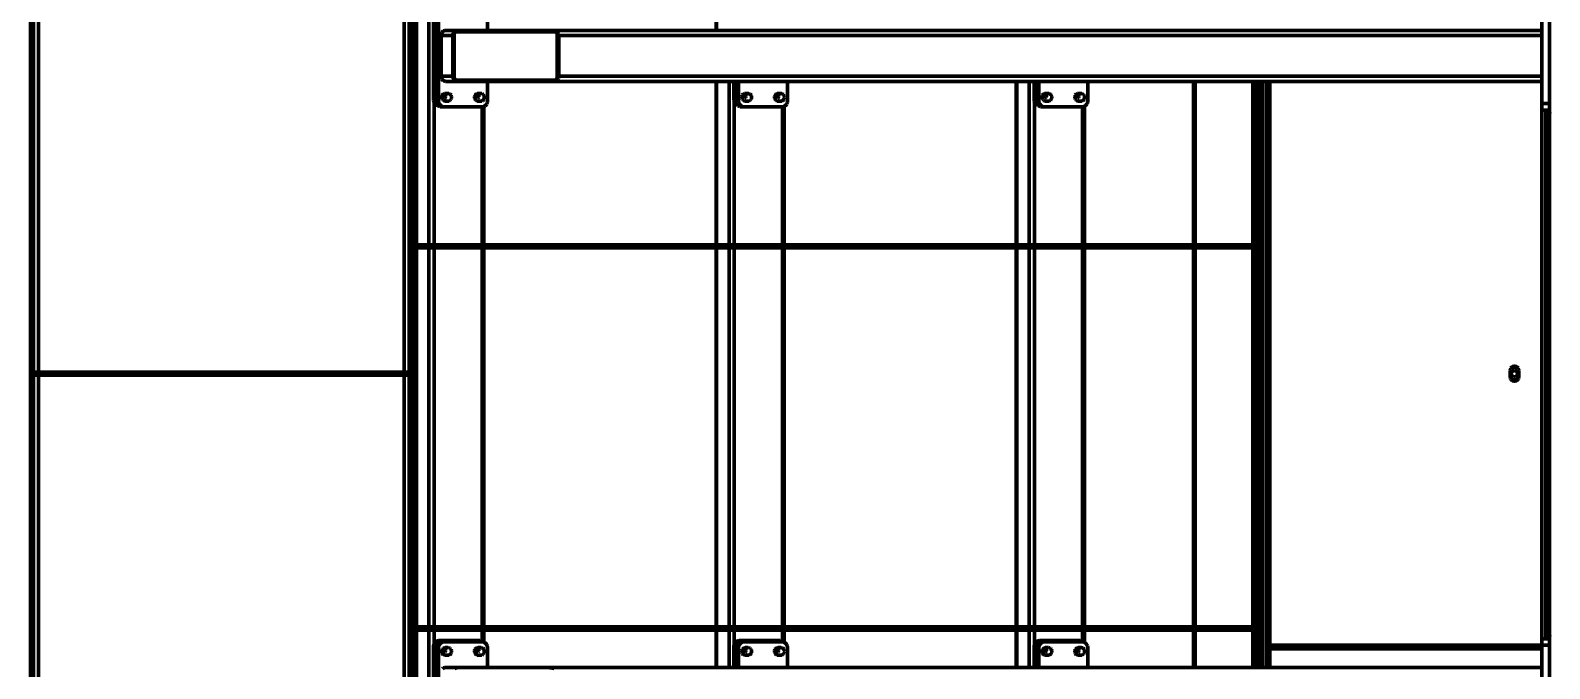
# Model space of a CAD drawing. Header units: millimetres. Extents: x 0 to 594, y 0 to 420.
# Drawn here: x 112.15 to 159.86, y 327.14 to 347.18 of the extents above; entities that cross this region are included whole.
import ezdxf

# ---------------------------------------------------------------- set-up
doc = ezdxf.new("R2010")
doc.units = ezdxf.units.MM

msp = doc.modelspace()

# ---------------------------------------------------------------- linework, layer by layer
at = {"color": 1, "lineweight": 70}
for p, q in [((112.15, 376.299), (112.15, 326.502)), ((112.25, 376.299), (112.25, 326.502)), ((124.05, 326.502), (124.05, 376.299)), ((124.15, 376.299), (124.15, 326.502)), ((124.254, 276.54), (124.254, 356.26)), ((124.271, 356.26), (124.271, 340.45)), ((124.662, 340.45), (124.662, 356.26)), ((133.683, 347.18), (133.683, 356.26)), ((133.7, 356.26), (133.7, 347.18)), ((112.41, 351.35), (112.41, 336.45)), ((123.89, 351.35), (123.89, 336.45)), ((124.15, 351.4), (124.15, 326.4)), ((124.25, 351.4), (124.25, 326.4)), ((124.81, 345.02), (124.81, 347.82)), ((159.616, 344.88), (159.616, 347.88)), ((159.856, 344.62), (159.856, 348.14)), ((124.882, 344.98), (124.882, 347.78)), ((124.965, 347.78), (124.965, 344.98)), ((126.508, 347.18), (126.508, 347.78)), ((125.053, 347.052), (125.051, 347.02)), ((125.051, 347.02), (125.051, 345.74)), ((125.415, 347.02), (125.051, 347.02)), ((125.061, 347.082), (125.053, 347.052)), ((125.074, 347.109), (125.061, 347.082)), ((125.091, 347.134), (125.074, 347.109)), ((125.112, 347.154), (125.091, 347.134)), ((125.135, 347.168), (125.112, 347.154)), ((125.161, 347.177), (125.135, 347.168)), ((125.188, 347.18), (125.161, 347.177)), ((125.601, 347.18), (125.188, 347.18)), ((125.418, 347.052), (125.415, 347.02)), ((125.415, 347.02), (125.415, 345.74)), ((125.429, 347.082), (125.418, 347.052)), ((125.446, 347.109), (125.429, 347.082)), ((125.469, 347.134), (125.446, 347.109)), ((125.461, 347.091), (125.455, 347.06)), ((125.455, 347.06), (125.455, 345.7)), ((125.478, 347.117), (125.461, 347.091)), ((125.497, 347.154), (125.469, 347.134)), ((125.504, 347.134), (125.478, 347.117)), ((125.53, 347.168), (125.497, 347.154)), ((125.535, 347.14), (125.504, 347.134)), ((125.565, 347.177), (125.53, 347.168)), ((128.615, 347.14), (125.535, 347.14)), ((125.601, 347.18), (125.565, 347.177)), ((126.398, 347.18), (125.601, 347.18)), ((126.398, 347.18), (126.398, 347.14)), ((128.302, 347.18), (126.398, 347.18)), ((126.398, 347.14), (126.398, 347.18)), ((128.382, 347.178), (128.302, 347.18)), ((128.302, 347.18), (159.616, 347.18)), ((128.46, 347.17), (128.382, 347.178)), ((128.533, 347.158), (128.46, 347.17)), ((128.598, 347.14), (128.533, 347.158)), ((128.645, 347.134), (128.615, 347.14)), ((128.671, 347.117), (128.645, 347.134)), ((128.688, 347.091), (128.671, 347.117)), ((128.71, 347.086), (128.681, 347.105)), ((128.695, 347.06), (128.688, 347.091)), ((128.695, 345.7), (128.695, 347.06)), ((128.731, 347.065), (128.71, 347.086)), ((128.744, 347.043), (128.731, 347.065)), ((128.749, 347.02), (128.744, 347.043)), ((128.749, 345.74), (128.749, 347.02)), ((128.749, 347.02), (159.616, 347.02)), ((125.051, 345.74), (125.053, 345.709)), ((125.415, 345.74), (125.051, 345.74)), ((125.053, 345.709), (125.061, 345.679)), ((125.061, 345.679), (125.074, 345.652)), ((125.074, 345.652), (125.091, 345.627)), ((125.091, 345.627), (125.112, 345.607)), ((125.112, 345.607), (125.135, 345.593)), ((125.135, 345.593), (125.161, 345.584)), ((125.161, 345.584), (125.188, 345.58)), ((125.601, 345.58), (125.188, 345.58)), ((125.415, 345.74), (125.418, 345.709)), ((125.418, 345.709), (125.429, 345.679)), ((125.429, 345.679), (125.446, 345.652)), ((125.446, 345.652), (125.469, 345.627)), ((125.455, 345.7), (125.461, 345.67)), ((125.461, 345.67), (125.478, 345.644)), ((125.469, 345.627), (125.497, 345.607)), ((125.478, 345.644), (125.504, 345.627)), ((125.497, 345.607), (125.53, 345.593)), ((125.504, 345.627), (125.535, 345.62)), ((125.53, 345.593), (125.565, 345.584)), ((125.535, 345.62), (128.615, 345.62)), ((125.565, 345.584), (125.601, 345.58)), ((125.601, 345.58), (126.398, 345.58)), ((126.398, 345.62), (126.398, 345.58)), ((126.398, 345.58), (126.398, 345.62)), ((126.398, 345.58), (128.302, 345.58)), ((126.508, 344.98), (126.508, 345.58)), ((159.616, 345.58), (126.651, 345.58)), ((128.302, 345.58), (128.382, 345.583)), ((128.302, 345.58), (159.616, 345.58)), ((128.382, 345.583), (128.46, 345.591)), ((128.46, 345.591), (128.533, 345.603)), ((128.533, 345.603), (128.598, 345.62)), ((128.615, 345.62), (128.645, 345.627)), ((128.645, 345.627), (128.671, 345.644)), ((128.671, 345.644), (128.688, 345.67)), ((128.681, 345.656), (128.71, 345.675)), ((128.688, 345.67), (128.695, 345.7)), ((128.71, 345.675), (128.731, 345.696)), ((128.731, 345.696), (128.744, 345.718)), ((128.744, 345.718), (128.749, 345.74)), ((128.749, 345.74), (159.616, 345.74)), ((133.683, 340.45), (133.683, 345.58)), ((133.7, 345.58), (133.7, 340.45)), ((134.091, 340.45), (134.091, 345.58)), ((134.239, 345.02), (134.239, 345.58)), ((134.305, 344.98), (134.305, 345.58)), ((134.387, 345.58), (134.387, 344.98)), ((135.782, 345.58), (135.782, 345.58)), ((135.782, 345.58), (135.782, 345.58)), ((135.782, 345.58), (135.782, 345.58)), ((135.782, 345.58), (135.782, 345.58)), ((135.782, 345.58), (135.782, 345.58)), ((135.782, 345.58), (135.782, 345.58)), ((135.782, 345.58), (135.782, 345.58)), ((135.782, 345.58), (135.782, 345.58)), ((135.782, 345.58), (135.782, 345.58)), ((135.782, 345.58), (135.782, 345.58)), ((135.782, 345.58), (135.782, 345.58)), ((135.782, 345.58), (135.782, 345.58)), ((135.782, 345.58), (135.782, 345.58)), ((135.782, 345.58), (135.782, 345.58)), ((135.93, 344.98), (135.93, 345.58)), ((143.111, 340.45), (143.111, 345.58)), ((143.129, 345.58), (143.129, 340.45)), ((143.52, 340.45), (143.52, 345.58)), ((143.668, 345.02), (143.668, 345.58)), ((143.734, 344.98), (143.734, 345.58)), ((143.817, 345.58), (143.817, 344.98)), ((144.04, 345.58), (146.21, 345.58)), ((145.36, 344.98), (145.36, 345.58)), ((147.423, 345.58), (146.21, 345.58)), ((146.21, 345.58), (146.21, 345.58)), ((146.21, 345.58), (146.21, 345.58)), ((146.21, 345.58), (146.21, 345.58)), ((146.21, 345.58), (146.21, 345.58)), ((146.21, 345.58), (146.21, 345.58)), ((146.21, 345.58), (146.21, 345.58)), ((146.21, 345.58), (146.21, 345.58)), ((146.21, 345.58), (146.21, 345.58)), ((146.21, 345.58), (146.21, 345.58)), ((146.21, 345.58), (146.21, 345.58)), ((146.21, 345.58), (146.21, 345.58)), ((146.21, 345.58), (146.21, 345.58)), ((146.21, 345.58), (146.21, 345.58)), ((146.21, 345.58), (146.21, 345.58)), ((148.673, 345.58), (148.673, 340.45)), ((148.724, 345.58), (148.724, 340.45)), ((150.536, 345.58), (150.536, 340.45)), ((150.636, 327.18), (150.636, 345.58)), ((150.736, 345.58), (150.736, 327.18)), ((150.736, 345.58), (150.736, 327.18)), ((150.836, 327.18), (150.836, 345.58)), ((150.836, 345.58), (150.836, 327.18)), ((150.956, 345.58), (150.956, 327.18)), ((151.076, 327.88), (151.076, 345.58)), ((124.812, 344.986), (124.81, 345.02)), ((124.81, 345.02), (124.882, 345.02)), ((124.82, 344.954), (124.812, 344.986)), ((124.832, 344.922), (124.82, 344.954)), ((124.886, 344.941), (124.882, 344.98)), ((124.882, 344.98), (124.965, 344.98)), ((124.895, 344.904), (124.886, 344.941)), ((124.965, 344.98), (124.968, 344.941)), ((124.968, 344.941), (124.978, 344.904)), ((125.07, 345.104), (125.068, 345.08)), ((125.068, 345.08), (125.07, 345.057)), ((125.076, 345.126), (125.07, 345.104)), ((125.07, 345.057), (125.076, 345.035)), ((125.085, 345.147), (125.076, 345.126)), ((125.076, 345.035), (125.085, 345.014)), ((125.098, 345.165), (125.085, 345.147)), ((125.085, 345.014), (125.098, 344.996)), ((125.098, 345.145), (125.094, 345.12)), ((125.094, 345.12), (125.098, 345.096)), ((125.113, 345.18), (125.098, 345.165)), ((125.11, 345.166), (125.098, 345.145)), ((125.098, 345.096), (125.11, 345.075)), ((125.098, 344.996), (125.113, 344.981)), ((125.108, 345.164), (125.119, 345.144)), ((125.119, 345.097), (125.108, 345.077)), ((125.128, 345.181), (125.11, 345.166)), ((125.11, 345.075), (125.128, 345.06)), ((125.131, 345.191), (125.113, 345.18)), ((125.113, 344.981), (125.131, 344.97)), ((125.119, 345.144), (125.123, 345.12)), ((125.123, 345.12), (125.119, 345.097)), ((125.149, 345.185), (125.128, 345.181)), ((125.128, 345.06), (125.149, 345.055)), ((125.15, 345.198), (125.131, 345.191)), ((125.131, 344.97), (125.15, 344.963)), ((125.171, 345.181), (125.149, 345.185)), ((125.149, 345.055), (125.171, 345.06)), ((125.171, 345.2), (125.15, 345.198)), ((125.15, 344.963), (125.171, 344.96)), ((125.273, 345.2), (125.171, 345.2)), ((125.189, 345.166), (125.171, 345.181)), ((125.171, 345.06), (125.189, 345.075)), ((125.171, 344.96), (125.273, 344.96)), ((125.201, 345.145), (125.189, 345.166)), ((125.189, 345.075), (125.201, 345.096)), ((125.205, 345.12), (125.201, 345.145)), ((125.201, 345.096), (125.205, 345.12)), ((125.293, 345.198), (125.273, 345.2)), ((125.273, 344.96), (125.293, 344.963)), ((125.313, 345.191), (125.293, 345.198)), ((125.293, 344.963), (125.313, 344.97)), ((125.331, 345.18), (125.313, 345.191)), ((125.313, 344.97), (125.331, 344.981)), ((125.346, 345.165), (125.331, 345.18)), ((125.331, 344.981), (125.346, 344.996)), ((125.359, 345.147), (125.346, 345.165)), ((125.346, 344.996), (125.359, 345.014)), ((125.368, 345.126), (125.359, 345.147)), ((125.359, 345.014), (125.368, 345.035)), ((125.374, 345.104), (125.368, 345.126)), ((125.368, 345.035), (125.374, 345.057)), ((125.376, 345.08), (125.374, 345.104)), ((125.374, 345.057), (125.376, 345.08)), ((126.098, 345.104), (126.096, 345.08)), ((126.096, 345.08), (126.098, 345.057)), ((126.104, 345.126), (126.098, 345.104)), ((126.098, 345.057), (126.104, 345.035)), ((126.114, 345.147), (126.104, 345.126)), ((126.104, 345.035), (126.114, 345.014)), ((126.126, 345.165), (126.114, 345.147)), ((126.114, 345.014), (126.126, 344.996)), ((126.127, 345.145), (126.122, 345.12)), ((126.122, 345.12), (126.127, 345.096)), ((126.142, 345.18), (126.126, 345.165)), ((126.126, 344.996), (126.142, 344.981)), ((126.139, 345.166), (126.127, 345.145)), ((126.127, 345.096), (126.139, 345.075)), ((126.137, 345.164), (126.148, 345.144)), ((126.148, 345.097), (126.137, 345.077)), ((126.157, 345.181), (126.139, 345.166)), ((126.139, 345.075), (126.157, 345.06)), ((126.16, 345.191), (126.142, 345.18)), ((126.142, 344.981), (126.16, 344.97)), ((126.148, 345.144), (126.151, 345.12)), ((126.151, 345.12), (126.148, 345.097)), ((126.178, 345.185), (126.157, 345.181)), ((126.157, 345.06), (126.178, 345.055)), ((126.179, 345.198), (126.16, 345.191)), ((126.16, 344.97), (126.179, 344.963)), ((126.199, 345.181), (126.178, 345.185)), ((126.178, 345.055), (126.199, 345.06)), ((126.199, 345.2), (126.179, 345.198)), ((126.179, 344.963), (126.199, 344.96)), ((126.302, 345.2), (126.199, 345.2)), ((126.217, 345.166), (126.199, 345.181)), ((126.199, 345.06), (126.217, 345.075)), ((126.199, 344.96), (126.302, 344.96)), ((126.229, 345.145), (126.217, 345.166)), ((126.217, 345.075), (126.229, 345.096)), ((126.234, 345.12), (126.229, 345.145)), ((126.229, 345.096), (126.234, 345.12)), ((126.322, 345.198), (126.302, 345.2)), ((126.302, 344.96), (126.322, 344.963)), ((126.341, 345.191), (126.322, 345.198)), ((126.322, 344.963), (126.341, 344.97)), ((126.359, 345.18), (126.341, 345.191)), ((126.341, 344.97), (126.359, 344.981)), ((126.375, 345.165), (126.359, 345.18)), ((126.359, 344.981), (126.375, 344.996)), ((126.388, 345.147), (126.375, 345.165)), ((126.375, 344.996), (126.388, 345.014)), ((126.397, 345.126), (126.388, 345.147)), ((126.388, 345.014), (126.397, 345.035)), ((126.403, 345.104), (126.397, 345.126)), ((126.397, 345.035), (126.403, 345.057)), ((126.405, 345.08), (126.403, 345.104)), ((126.403, 345.057), (126.405, 345.08)), ((126.495, 344.904), (126.504, 344.941)), ((126.504, 344.941), (126.508, 344.98)), ((134.241, 344.988), (134.239, 345.02)), ((134.239, 345.02), (134.305, 345.02)), ((134.248, 344.956), (134.241, 344.988)), ((134.259, 344.926), (134.248, 344.956)), ((134.308, 344.941), (134.305, 344.98)), ((134.305, 344.98), (134.387, 344.98)), ((134.318, 344.904), (134.308, 344.941)), ((134.387, 344.98), (134.39, 344.941)), ((134.39, 344.941), (134.4, 344.904)), ((134.492, 345.104), (134.49, 345.08)), ((134.49, 345.08), (134.492, 345.057)), ((134.498, 345.126), (134.492, 345.104)), ((134.492, 345.057), (134.498, 345.035)), ((134.507, 345.147), (134.498, 345.126)), ((134.498, 345.035), (134.507, 345.014)), ((134.52, 345.165), (134.507, 345.147)), ((134.507, 345.014), (134.52, 344.996)), ((134.536, 345.18), (134.52, 345.165)), ((134.52, 344.996), (134.536, 344.981)), ((134.527, 345.145), (134.523, 345.12)), ((134.523, 345.12), (134.527, 345.096)), ((134.539, 345.166), (134.527, 345.145)), ((134.527, 345.096), (134.539, 345.075)), ((134.553, 345.191), (134.536, 345.18)), ((134.536, 344.981), (134.553, 344.97)), ((134.537, 345.164), (134.548, 345.144)), ((134.548, 345.097), (134.537, 345.077)), ((134.557, 345.181), (134.539, 345.166)), ((134.539, 345.075), (134.557, 345.06)), ((134.548, 345.144), (134.552, 345.12)), ((134.552, 345.12), (134.548, 345.097)), ((134.573, 345.198), (134.553, 345.191)), ((134.553, 344.97), (134.573, 344.963)), ((134.578, 345.185), (134.557, 345.181)), ((134.557, 345.06), (134.578, 345.055)), ((134.593, 345.2), (134.573, 345.198)), ((134.573, 344.963), (134.593, 344.96)), ((134.6, 345.181), (134.578, 345.185)), ((134.578, 345.055), (134.6, 345.06)), ((134.696, 345.2), (134.593, 345.2)), ((134.593, 344.96), (134.696, 344.96)), ((134.618, 345.166), (134.6, 345.181)), ((134.6, 345.06), (134.618, 345.075)), ((134.63, 345.145), (134.618, 345.166)), ((134.618, 345.075), (134.63, 345.096)), ((134.634, 345.12), (134.63, 345.145)), ((134.63, 345.096), (134.634, 345.12)), ((134.716, 345.198), (134.696, 345.2)), ((134.696, 344.96), (134.716, 344.963)), ((134.735, 345.191), (134.716, 345.198)), ((134.716, 344.963), (134.735, 344.97)), ((134.753, 345.18), (134.735, 345.191)), ((134.735, 344.97), (134.753, 344.981)), ((134.768, 345.165), (134.753, 345.18)), ((134.753, 344.981), (134.768, 344.996)), ((134.781, 345.147), (134.768, 345.165)), ((134.768, 344.996), (134.781, 345.014)), ((134.791, 345.126), (134.781, 345.147)), ((134.781, 345.014), (134.791, 345.035)), ((134.796, 345.104), (134.791, 345.126)), ((134.791, 345.035), (134.796, 345.057)), ((134.798, 345.08), (134.796, 345.104)), ((134.796, 345.057), (134.798, 345.08)), ((135.52, 345.104), (135.518, 345.08)), ((135.518, 345.08), (135.52, 345.057)), ((135.526, 345.126), (135.52, 345.104)), ((135.52, 345.057), (135.526, 345.035)), ((135.536, 345.147), (135.526, 345.126)), ((135.526, 345.035), (135.536, 345.014)), ((135.549, 345.165), (135.536, 345.147)), ((135.536, 345.014), (135.549, 344.996)), ((135.564, 345.18), (135.549, 345.165)), ((135.549, 344.996), (135.564, 344.981)), ((135.555, 345.145), (135.551, 345.12)), ((135.551, 345.12), (135.555, 345.096)), ((135.567, 345.166), (135.555, 345.145)), ((135.555, 345.096), (135.567, 345.075)), ((135.582, 345.191), (135.564, 345.18)), ((135.564, 344.981), (135.582, 344.97)), ((135.566, 345.164), (135.576, 345.144)), ((135.576, 345.097), (135.566, 345.077)), ((135.586, 345.181), (135.567, 345.166)), ((135.567, 345.075), (135.586, 345.06)), ((135.576, 345.144), (135.58, 345.12)), ((135.58, 345.12), (135.576, 345.097)), ((135.601, 345.198), (135.582, 345.191)), ((135.582, 344.97), (135.601, 344.963)), ((135.607, 345.185), (135.586, 345.181)), ((135.586, 345.06), (135.607, 345.055)), ((135.621, 345.2), (135.601, 345.198)), ((135.601, 344.963), (135.621, 344.96)), ((135.628, 345.181), (135.607, 345.185)), ((135.607, 345.055), (135.628, 345.06)), ((135.724, 345.2), (135.621, 345.2)), ((135.621, 344.96), (135.724, 344.96)), ((135.646, 345.166), (135.628, 345.181)), ((135.628, 345.06), (135.646, 345.075)), ((135.658, 345.145), (135.646, 345.166)), ((135.646, 345.075), (135.658, 345.096)), ((135.663, 345.12), (135.658, 345.145)), ((135.658, 345.096), (135.663, 345.12)), ((135.744, 345.198), (135.724, 345.2)), ((135.724, 344.96), (135.744, 344.963)), ((135.764, 345.191), (135.744, 345.198)), ((135.744, 344.963), (135.764, 344.97)), ((135.781, 345.18), (135.764, 345.191)), ((135.764, 344.97), (135.781, 344.981)), ((135.797, 345.165), (135.781, 345.18)), ((135.781, 344.981), (135.797, 344.996)), ((135.81, 345.147), (135.797, 345.165)), ((135.797, 344.996), (135.81, 345.014)), ((135.819, 345.126), (135.81, 345.147)), ((135.81, 345.014), (135.819, 345.035)), ((135.825, 345.104), (135.819, 345.126)), ((135.819, 345.035), (135.825, 345.057)), ((135.827, 345.08), (135.825, 345.104)), ((135.825, 345.057), (135.827, 345.08)), ((135.917, 344.904), (135.927, 344.941)), ((135.927, 344.941), (135.93, 344.98)), ((143.67, 344.988), (143.668, 345.02)), ((143.668, 345.02), (143.734, 345.02)), ((143.677, 344.956), (143.67, 344.988)), ((143.688, 344.926), (143.677, 344.956)), ((143.738, 344.941), (143.734, 344.98)), ((143.734, 344.98), (143.817, 344.98)), ((143.747, 344.904), (143.738, 344.941)), ((143.817, 344.98), (143.82, 344.941)), ((143.82, 344.941), (143.83, 344.904)), ((143.922, 345.104), (143.92, 345.08)), ((143.92, 345.08), (143.922, 345.057)), ((143.927, 345.126), (143.922, 345.104)), ((143.922, 345.057), (143.927, 345.035)), ((143.937, 345.147), (143.927, 345.126)), ((143.927, 345.035), (143.937, 345.014)), ((143.95, 345.165), (143.937, 345.147)), ((143.937, 345.014), (143.95, 344.996)), ((143.965, 345.18), (143.95, 345.165)), ((143.95, 344.996), (143.965, 344.981)), ((143.956, 345.145), (143.951, 345.12)), ((143.951, 345.12), (143.956, 345.096)), ((143.968, 345.166), (143.956, 345.145)), ((143.956, 345.096), (143.968, 345.075)), ((143.983, 345.191), (143.965, 345.18)), ((143.965, 344.981), (143.983, 344.97)), ((143.966, 345.164), (143.977, 345.144)), ((143.977, 345.097), (143.966, 345.077)), ((143.986, 345.181), (143.968, 345.166)), ((143.968, 345.075), (143.986, 345.06)), ((143.977, 345.144), (143.98, 345.12)), ((143.98, 345.12), (143.977, 345.097)), ((144.002, 345.198), (143.983, 345.191)), ((143.983, 344.97), (144.002, 344.963)), ((144.007, 345.185), (143.986, 345.181)), ((143.986, 345.06), (144.007, 345.055)), ((144.022, 345.2), (144.002, 345.198)), ((144.002, 344.963), (144.022, 344.96)), ((144.028, 345.181), (144.007, 345.185)), ((144.007, 345.055), (144.028, 345.06)), ((144.125, 345.2), (144.022, 345.2)), ((144.022, 344.96), (144.125, 344.96)), ((144.046, 345.166), (144.028, 345.181)), ((144.028, 345.06), (144.046, 345.075)), ((144.059, 345.145), (144.046, 345.166)), ((144.046, 345.075), (144.059, 345.096)), ((144.063, 345.12), (144.059, 345.145)), ((144.059, 345.096), (144.063, 345.12)), ((144.145, 345.198), (144.125, 345.2)), ((144.125, 344.96), (144.145, 344.963)), ((144.165, 345.191), (144.145, 345.198)), ((144.145, 344.963), (144.165, 344.97)), ((144.182, 345.18), (144.165, 345.191)), ((144.165, 344.97), (144.182, 344.981)), ((144.198, 345.165), (144.182, 345.18)), ((144.182, 344.981), (144.198, 344.996)), ((144.211, 345.147), (144.198, 345.165)), ((144.198, 344.996), (144.211, 345.014)), ((144.22, 345.126), (144.211, 345.147)), ((144.211, 345.014), (144.22, 345.035)), ((144.226, 345.104), (144.22, 345.126)), ((144.22, 345.035), (144.226, 345.057)), ((144.228, 345.08), (144.226, 345.104)), ((144.226, 345.057), (144.228, 345.08)), ((144.95, 345.104), (144.948, 345.08)), ((144.948, 345.08), (144.95, 345.057)), ((144.956, 345.126), (144.95, 345.104)), ((144.95, 345.057), (144.956, 345.035)), ((144.965, 345.147), (144.956, 345.126)), ((144.956, 345.035), (144.965, 345.014)), ((144.978, 345.165), (144.965, 345.147)), ((144.965, 345.014), (144.978, 344.996)), ((144.994, 345.18), (144.978, 345.165)), ((144.978, 344.996), (144.994, 344.981)), ((144.984, 345.145), (144.98, 345.12)), ((144.98, 345.12), (144.984, 345.096)), ((144.996, 345.166), (144.984, 345.145)), ((144.984, 345.096), (144.996, 345.075)), ((145.012, 345.191), (144.994, 345.18)), ((144.994, 345.164), (145.005, 345.144)), ((145.005, 345.097), (144.994, 345.077)), ((144.994, 344.981), (145.012, 344.97)), ((145.014, 345.181), (144.996, 345.166)), ((144.996, 345.075), (145.014, 345.06)), ((145.005, 345.144), (145.009, 345.12)), ((145.009, 345.12), (145.005, 345.097)), ((145.031, 345.198), (145.012, 345.191)), ((145.012, 344.97), (145.031, 344.963)), ((145.036, 345.185), (145.014, 345.181)), ((145.014, 345.06), (145.036, 345.055)), ((145.051, 345.2), (145.031, 345.198)), ((145.031, 344.963), (145.051, 344.96)), ((145.057, 345.181), (145.036, 345.185)), ((145.036, 345.055), (145.057, 345.06)), ((145.154, 345.2), (145.051, 345.2)), ((145.051, 344.96), (145.154, 344.96)), ((145.075, 345.166), (145.057, 345.181)), ((145.057, 345.06), (145.075, 345.075)), ((145.087, 345.145), (145.075, 345.166)), ((145.075, 345.075), (145.087, 345.096)), ((145.091, 345.12), (145.087, 345.145)), ((145.087, 345.096), (145.091, 345.12)), ((145.174, 345.198), (145.154, 345.2)), ((145.154, 344.96), (145.174, 344.963)), ((145.193, 345.191), (145.174, 345.198)), ((145.174, 344.963), (145.193, 344.97)), ((145.211, 345.18), (145.193, 345.191)), ((145.193, 344.97), (145.211, 344.981)), ((145.227, 345.165), (145.211, 345.18)), ((145.211, 344.981), (145.227, 344.996)), ((145.239, 345.147), (145.227, 345.165)), ((145.227, 344.996), (145.239, 345.014)), ((145.249, 345.126), (145.239, 345.147)), ((145.239, 345.014), (145.249, 345.035)), ((145.255, 345.104), (145.249, 345.126)), ((145.249, 345.035), (145.255, 345.057)), ((145.257, 345.08), (145.255, 345.104)), ((145.255, 345.057), (145.257, 345.08)), ((145.347, 344.904), (145.356, 344.941)), ((145.356, 344.941), (145.36, 344.98)), ((124.827, 340.45), (124.827, 344.933)), ((124.848, 344.894), (124.832, 344.922)), ((124.869, 344.87), (124.848, 344.894)), ((124.892, 344.85), (124.869, 344.87)), ((124.918, 344.834), (124.892, 344.85)), ((124.911, 344.869), (124.895, 344.904)), ((124.933, 344.839), (124.911, 344.869)), ((124.946, 344.825), (124.918, 344.834)), ((124.959, 344.814), (124.933, 344.839)), ((124.988, 344.796), (124.959, 344.814)), ((124.978, 344.904), (124.994, 344.869)), ((125.02, 344.784), (124.988, 344.796)), ((124.994, 344.869), (125.015, 344.839)), ((125.015, 344.839), (125.041, 344.814)), ((125.054, 344.78), (125.02, 344.784)), ((125.041, 344.814), (125.071, 344.796)), ((125.136, 344.78), (125.054, 344.78)), ((125.071, 344.796), (125.103, 344.784)), ((125.103, 344.784), (125.136, 344.78)), ((125.136, 344.78), (126.336, 344.78)), ((126.336, 344.78), (126.37, 344.784)), ((126.336, 340.45), (126.336, 344.78)), ((126.37, 344.784), (126.402, 344.796)), ((126.377, 340.45), (126.377, 344.786)), ((126.394, 340.45), (126.394, 344.792)), ((126.402, 344.796), (126.432, 344.814)), ((126.432, 344.814), (126.458, 344.839)), ((126.458, 344.839), (126.479, 344.869)), ((126.479, 344.869), (126.495, 344.904)), ((134.256, 340.45), (134.256, 344.933)), ((134.274, 344.899), (134.259, 344.926)), ((134.293, 344.874), (134.274, 344.899)), ((134.315, 344.854), (134.293, 344.874)), ((134.339, 344.838), (134.315, 344.854)), ((134.333, 344.869), (134.318, 344.904)), ((134.355, 344.839), (134.333, 344.869)), ((134.366, 344.827), (134.339, 344.838)), ((134.381, 344.814), (134.355, 344.839)), ((134.41, 344.796), (134.381, 344.814)), ((134.4, 344.904), (134.416, 344.869)), ((134.443, 344.784), (134.41, 344.796)), ((134.416, 344.869), (134.437, 344.839)), ((134.437, 344.839), (134.463, 344.814)), ((134.476, 344.78), (134.443, 344.784)), ((134.463, 344.814), (134.493, 344.796)), ((134.558, 344.78), (134.476, 344.78)), ((134.493, 344.796), (134.525, 344.784)), ((134.525, 344.784), (134.558, 344.78)), ((134.558, 344.78), (135.758, 344.78)), ((135.758, 344.78), (135.792, 344.784)), ((135.764, 340.45), (135.764, 344.781)), ((135.792, 344.784), (135.824, 344.796)), ((135.805, 340.45), (135.805, 344.788)), ((135.823, 340.45), (135.823, 344.795)), ((135.824, 344.796), (135.854, 344.814)), ((135.854, 344.814), (135.88, 344.839)), ((135.88, 344.839), (135.901, 344.869)), ((135.901, 344.869), (135.917, 344.904)), ((143.685, 340.45), (143.685, 344.933)), ((143.703, 344.898), (143.688, 344.926)), ((143.722, 344.874), (143.703, 344.898)), ((143.745, 344.854), (143.722, 344.874)), ((143.769, 344.838), (143.745, 344.854)), ((143.763, 344.869), (143.747, 344.904)), ((143.784, 344.839), (143.763, 344.869)), ((143.796, 344.827), (143.769, 344.838)), ((143.81, 344.814), (143.784, 344.839)), ((143.84, 344.796), (143.81, 344.814)), ((143.83, 344.904), (143.846, 344.869)), ((143.872, 344.784), (143.84, 344.796)), ((143.846, 344.869), (143.867, 344.839)), ((143.867, 344.839), (143.893, 344.814)), ((143.906, 344.78), (143.872, 344.784)), ((143.893, 344.814), (143.922, 344.796)), ((143.988, 344.78), (143.906, 344.78)), ((143.922, 344.796), (143.955, 344.784)), ((143.955, 344.784), (143.988, 344.78)), ((143.988, 344.78), (145.188, 344.78)), ((145.188, 344.78), (145.222, 344.784)), ((145.193, 340.45), (145.193, 344.781)), ((145.222, 344.784), (145.254, 344.796)), ((145.234, 340.45), (145.234, 344.788)), ((145.251, 340.45), (145.251, 344.795)), ((145.254, 344.796), (145.283, 344.814)), ((145.283, 344.814), (145.309, 344.839)), ((145.309, 344.839), (145.331, 344.869)), ((145.331, 344.869), (145.347, 344.904)), ((159.616, 344.858), (159.616, 344.88)), ((159.616, 344.88), (159.856, 344.88)), ((159.616, 344.836), (159.616, 344.858)), ((159.616, 344.814), (159.616, 344.836)), ((159.616, 344.794), (159.616, 344.814)), ((159.616, 344.774), (159.616, 344.794)), ((159.616, 344.756), (159.616, 344.774)), ((159.616, 344.739), (159.616, 344.756)), ((159.616, 344.724), (159.616, 344.739)), ((159.616, 344.711), (159.616, 344.724)), ((159.616, 344.7), (159.616, 344.711)), ((159.616, 344.692), (159.616, 344.7)), ((159.616, 344.685), (159.616, 344.692)), ((159.616, 344.682), (159.616, 344.685)), ((159.616, 344.68), (159.616, 344.682)), ((159.856, 344.68), (159.616, 344.68)), ((159.616, 328.08), (159.616, 344.68)), ((159.736, 344.68), (159.736, 328.08)), ((159.856, 344.68), (159.856, 328.08)), ((159.862, 344.567), (159.856, 344.62)), ((149.062, 340.45), (124.27, 340.45)), ((124.27, 340.45), (124.27, 340.35)), ((149.062, 340.35), (124.27, 340.35)), ((124.271, 340.35), (124.271, 328.45)), ((124.662, 328.45), (124.662, 340.35)), ((124.827, 328.45), (124.827, 340.35)), ((126.336, 328.45), (126.336, 340.35)), ((126.377, 328.45), (126.377, 340.35)), ((126.394, 328.45), (126.394, 340.35)), ((133.683, 328.45), (133.683, 340.35)), ((133.7, 340.35), (133.7, 328.45)), ((134.091, 328.45), (134.091, 340.35)), ((134.256, 328.45), (134.256, 340.35)), ((135.764, 328.45), (135.764, 340.35)), ((135.805, 328.45), (135.805, 340.35)), ((135.823, 328.45), (135.823, 340.35)), ((143.111, 328.45), (143.111, 340.35)), ((143.129, 340.35), (143.129, 328.45)), ((143.52, 328.45), (143.52, 340.35)), ((143.685, 328.45), (143.685, 340.35)), ((145.193, 328.45), (145.193, 340.35)), ((145.234, 328.45), (145.234, 340.35)), ((145.251, 328.45), (145.251, 340.35)), ((148.673, 340.35), (148.673, 328.45)), ((148.724, 340.35), (148.724, 328.45)), ((149.062, 340.45), (149.069, 340.45)), ((149.062, 340.35), (149.062, 340.45)), ((149.069, 340.35), (149.062, 340.35)), ((149.069, 340.45), (149.076, 340.45)), ((149.076, 340.35), (149.069, 340.35)), ((149.076, 340.45), (149.083, 340.45)), ((149.083, 340.35), (149.076, 340.35)), ((149.083, 340.45), (149.09, 340.45)), ((149.09, 340.35), (149.083, 340.35)), ((149.09, 340.45), (149.097, 340.45)), ((149.097, 340.35), (149.09, 340.35)), ((149.097, 340.45), (149.104, 340.45)), ((149.104, 340.35), (149.097, 340.35)), ((149.104, 340.45), (149.112, 340.45)), ((149.112, 340.35), (149.104, 340.35)), ((149.112, 340.45), (149.119, 340.45)), ((149.119, 340.35), (149.112, 340.35)), ((149.119, 340.45), (149.127, 340.45)), ((149.127, 340.35), (149.119, 340.35)), ((149.127, 340.45), (149.134, 340.45)), ((149.134, 340.35), (149.127, 340.35)), ((149.134, 340.45), (149.142, 340.45)), ((149.142, 340.35), (149.134, 340.35)), ((149.142, 340.45), (149.15, 340.45)), ((149.15, 340.35), (149.142, 340.35)), ((149.15, 340.45), (149.157, 340.45)), ((149.157, 340.35), (149.15, 340.35)), ((149.157, 340.45), (149.165, 340.45)), ((149.165, 340.35), (149.157, 340.35)), ((150.619, 340.45), (149.165, 340.45)), ((149.165, 340.45), (149.165, 340.35)), ((150.619, 340.35), (149.165, 340.35)), ((150.536, 340.35), (150.536, 328.45)), ((150.619, 340.45), (150.619, 340.35)), ((112.25, 336.35), (112.25, 336.45)), ((112.25, 336.45), (124.05, 336.45)), ((124.05, 336.35), (124.05, 336.45)), ((158.628, 336.538), (158.622, 336.5)), ((158.622, 336.5), (158.622, 336.3)), ((158.644, 336.573), (158.628, 336.538)), ((158.673, 336.582), (158.637, 336.561)), ((158.669, 336.602), (158.644, 336.573)), ((158.669, 336.451), (158.657, 336.418)), ((158.657, 336.418), (158.657, 336.383)), ((158.657, 336.383), (158.669, 336.35)), ((158.701, 336.622), (158.669, 336.602)), ((158.691, 336.478), (158.669, 336.451)), ((158.714, 336.596), (158.673, 336.582)), ((158.722, 336.495), (158.691, 336.478)), ((158.737, 336.633), (158.701, 336.622)), ((158.756, 336.6), (158.714, 336.596)), ((158.756, 336.502), (158.722, 336.495)), ((158.775, 336.633), (158.737, 336.633)), ((158.799, 336.596), (158.756, 336.6)), ((158.791, 336.495), (158.756, 336.502)), ((158.812, 336.622), (158.775, 336.633)), ((158.821, 336.478), (158.791, 336.495)), ((158.839, 336.582), (158.799, 336.596)), ((158.844, 336.602), (158.812, 336.622)), ((158.844, 336.451), (158.821, 336.478)), ((158.876, 336.561), (158.839, 336.582)), ((158.869, 336.573), (158.844, 336.602)), ((158.856, 336.418), (158.844, 336.451)), ((158.844, 336.35), (158.856, 336.383)), ((158.856, 336.383), (158.856, 336.418)), ((158.885, 336.538), (158.869, 336.573)), ((158.89, 336.5), (158.885, 336.538)), ((158.89, 336.3), (158.89, 336.5)), ((124.05, 336.35), (112.25, 336.35)), ((112.41, 336.35), (112.41, 326.66)), ((123.89, 336.35), (123.89, 326.66)), ((158.622, 336.3), (158.628, 336.263)), ((158.628, 336.263), (158.644, 336.228)), ((158.637, 336.24), (158.673, 336.219)), ((158.644, 336.228), (158.669, 336.199)), ((158.669, 336.35), (158.691, 336.323)), ((158.669, 336.199), (158.701, 336.179)), ((158.673, 336.219), (158.714, 336.205)), ((158.691, 336.323), (158.722, 336.306)), ((158.701, 336.179), (158.737, 336.168)), ((158.714, 336.205), (158.756, 336.2)), ((158.722, 336.306), (158.756, 336.299)), ((158.737, 336.168), (158.775, 336.168)), ((158.756, 336.299), (158.791, 336.306)), ((158.756, 336.2), (158.799, 336.205)), ((158.775, 336.168), (158.812, 336.179)), ((158.791, 336.306), (158.821, 336.323)), ((158.799, 336.205), (158.839, 336.219)), ((158.812, 336.179), (158.844, 336.199)), ((158.821, 336.323), (158.844, 336.35)), ((158.839, 336.219), (158.876, 336.24)), ((158.844, 336.199), (158.869, 336.228)), ((158.869, 336.228), (158.885, 336.263)), ((158.885, 336.263), (158.89, 336.3)), ((149.062, 328.45), (124.27, 328.45)), ((124.27, 328.45), (124.27, 328.35)), ((149.062, 328.35), (124.27, 328.35)), ((124.271, 328.35), (124.271, 316.45)), ((124.662, 316.45), (124.662, 328.35)), ((124.827, 327.908), (124.827, 328.35)), ((126.336, 328.002), (126.336, 328.35)), ((126.377, 327.975), (126.377, 328.35)), ((126.394, 327.969), (126.394, 328.35)), ((133.683, 327.18), (133.683, 328.35)), ((133.7, 328.35), (133.7, 327.18)), ((134.091, 327.18), (134.091, 328.35)), ((134.256, 327.908), (134.256, 328.35)), ((135.764, 328.002), (135.764, 328.35)), ((135.805, 327.973), (135.805, 328.35)), ((135.823, 327.966), (135.823, 328.35)), ((143.111, 327.18), (143.111, 328.35)), ((143.129, 328.35), (143.129, 327.18)), ((143.52, 327.18), (143.52, 328.35)), ((143.685, 327.908), (143.685, 328.35)), ((145.193, 328.002), (145.193, 328.35)), ((145.234, 327.973), (145.234, 328.35)), ((145.251, 327.966), (145.251, 328.35)), ((148.673, 328.35), (148.673, 327.18)), ((148.724, 328.35), (148.724, 327.18)), ((149.062, 328.45), (149.069, 328.45)), ((149.062, 328.35), (149.062, 328.45)), ((149.069, 328.35), (149.062, 328.35)), ((149.069, 328.45), (149.076, 328.45)), ((149.076, 328.35), (149.069, 328.35)), ((149.076, 328.45), (149.083, 328.45)), ((149.083, 328.35), (149.076, 328.35)), ((149.083, 328.45), (149.09, 328.45)), ((149.09, 328.35), (149.083, 328.35)), ((149.09, 328.45), (149.097, 328.45)), ((149.097, 328.35), (149.09, 328.35)), ((149.097, 328.45), (149.104, 328.45)), ((149.104, 328.35), (149.097, 328.35)), ((149.104, 328.45), (149.112, 328.45)), ((149.112, 328.35), (149.104, 328.35)), ((149.112, 328.45), (149.119, 328.45)), ((149.119, 328.35), (149.112, 328.35)), ((149.119, 328.45), (149.127, 328.45)), ((149.127, 328.35), (149.119, 328.35)), ((149.127, 328.45), (149.134, 328.45)), ((149.134, 328.35), (149.127, 328.35)), ((149.134, 328.45), (149.142, 328.45)), ((149.142, 328.35), (149.134, 328.35)), ((149.142, 328.45), (149.15, 328.45)), ((149.15, 328.35), (149.142, 328.35)), ((149.15, 328.45), (149.157, 328.45)), ((149.157, 328.35), (149.15, 328.35)), ((149.157, 328.45), (149.165, 328.45)), ((149.165, 328.35), (149.157, 328.35)), ((150.619, 328.45), (149.165, 328.45)), ((149.165, 328.45), (149.165, 328.35)), ((150.619, 328.35), (149.165, 328.35)), ((150.536, 328.35), (150.536, 327.18)), ((150.619, 328.45), (150.619, 328.35)), ((124.81, 327.82), (124.813, 327.859)), ((124.81, 325.02), (124.81, 327.82)), ((124.886, 327.82), (124.81, 327.82)), ((124.813, 327.859), (124.823, 327.897)), ((124.823, 327.897), (124.839, 327.932)), ((124.839, 327.932), (124.86, 327.962)), ((124.86, 327.962), (124.886, 327.987)), ((124.882, 327.78), (124.886, 327.819)), ((124.882, 324.98), (124.882, 327.78)), ((124.965, 327.78), (124.882, 327.78)), ((124.886, 327.987), (124.916, 328.005)), ((124.886, 327.819), (124.895, 327.857)), ((124.895, 327.857), (124.911, 327.892)), ((124.903, 327.889), (124.895, 327.855)), ((124.915, 327.92), (124.903, 327.889)), ((124.911, 327.892), (124.933, 327.922)), ((124.932, 327.949), (124.915, 327.92)), ((124.916, 328.005), (124.948, 328.017)), ((124.953, 327.974), (124.932, 327.949)), ((124.933, 327.922), (124.959, 327.947)), ((124.948, 328.017), (124.981, 328.02)), ((124.978, 327.994), (124.953, 327.974)), ((124.959, 327.947), (124.988, 327.965)), ((124.968, 327.819), (124.965, 327.78)), ((124.965, 327.78), (124.965, 324.98)), ((124.978, 327.857), (124.968, 327.819)), ((125.005, 328.008), (124.978, 327.994)), ((124.994, 327.892), (124.978, 327.857)), ((124.981, 328.02), (125.064, 328.02)), ((124.988, 327.965), (125.02, 327.977)), ((125.015, 327.922), (124.994, 327.892)), ((125.034, 328.017), (125.005, 328.008)), ((125.041, 327.947), (125.015, 327.922)), ((125.02, 327.977), (125.054, 327.98)), ((125.064, 328.02), (125.034, 328.017)), ((125.071, 327.965), (125.041, 327.947)), ((125.054, 327.98), (125.136, 327.98)), ((126.264, 328.02), (125.064, 328.02)), ((125.103, 327.977), (125.071, 327.965)), ((125.098, 327.765), (125.085, 327.747)), ((125.113, 327.78), (125.098, 327.765)), ((125.11, 327.766), (125.098, 327.745)), ((125.136, 327.98), (125.103, 327.977)), ((125.108, 327.764), (125.119, 327.744)), ((125.128, 327.781), (125.11, 327.766)), ((125.131, 327.791), (125.113, 327.78)), ((125.149, 327.785), (125.128, 327.781)), ((125.15, 327.798), (125.131, 327.791)), ((126.336, 327.98), (125.136, 327.98)), ((125.171, 327.781), (125.149, 327.785)), ((125.171, 327.8), (125.15, 327.798)), ((125.273, 327.8), (125.171, 327.8)), ((125.189, 327.766), (125.171, 327.781)), ((125.201, 327.745), (125.189, 327.766)), ((125.293, 327.798), (125.273, 327.8)), ((125.313, 327.791), (125.293, 327.798)), ((125.331, 327.78), (125.313, 327.791)), ((125.346, 327.765), (125.331, 327.78)), ((125.359, 327.747), (125.346, 327.765)), ((126.126, 327.765), (126.114, 327.747)), ((126.142, 327.78), (126.126, 327.765)), ((126.139, 327.766), (126.127, 327.745)), ((126.137, 327.764), (126.148, 327.744)), ((126.157, 327.781), (126.139, 327.766)), ((126.16, 327.791), (126.142, 327.78)), ((126.178, 327.785), (126.157, 327.781)), ((126.179, 327.798), (126.16, 327.791)), ((126.199, 327.781), (126.178, 327.785)), ((126.199, 327.8), (126.179, 327.798)), ((126.302, 327.8), (126.199, 327.8)), ((126.217, 327.766), (126.199, 327.781)), ((126.229, 327.745), (126.217, 327.766)), ((126.293, 328.018), (126.264, 328.02)), ((126.321, 328.009), (126.293, 328.018)), ((126.322, 327.798), (126.302, 327.8)), ((126.347, 327.995), (126.321, 328.009)), ((126.341, 327.791), (126.322, 327.798)), ((126.37, 327.977), (126.336, 327.98)), ((126.359, 327.78), (126.341, 327.791)), ((126.371, 327.976), (126.347, 327.995)), ((126.375, 327.765), (126.359, 327.78)), ((126.402, 327.965), (126.37, 327.977)), ((126.388, 327.747), (126.375, 327.765)), ((126.432, 327.947), (126.402, 327.965)), ((126.458, 327.922), (126.432, 327.947)), ((126.479, 327.892), (126.458, 327.922)), ((126.495, 327.857), (126.479, 327.892)), ((126.504, 327.819), (126.495, 327.857)), ((126.508, 327.78), (126.504, 327.819)), ((126.508, 327.18), (126.508, 327.78)), ((134.239, 327.82), (134.242, 327.859)), ((134.239, 327.18), (134.239, 327.82)), ((134.308, 327.82), (134.239, 327.82)), ((134.242, 327.859), (134.252, 327.897)), ((134.252, 327.897), (134.268, 327.932)), ((134.268, 327.932), (134.289, 327.962)), ((134.289, 327.962), (134.315, 327.987)), ((134.305, 327.78), (134.306, 327.808)), ((134.305, 327.18), (134.305, 327.78)), ((134.387, 327.78), (134.305, 327.78)), ((134.306, 327.808), (134.311, 327.836)), ((134.311, 327.836), (134.319, 327.862)), ((134.315, 327.987), (134.345, 328.005)), ((134.319, 327.862), (134.331, 327.887)), ((134.324, 327.859), (134.321, 327.82)), ((134.334, 327.897), (134.324, 327.859)), ((134.35, 327.932), (134.334, 327.897)), ((134.345, 328.005), (134.377, 328.017)), ((134.371, 327.962), (134.35, 327.932)), ((134.397, 327.987), (134.371, 327.962)), ((134.377, 328.017), (134.41, 328.02)), ((134.39, 327.819), (134.387, 327.78)), ((134.387, 327.78), (134.387, 327.18)), ((134.4, 327.857), (134.39, 327.819)), ((134.427, 328.005), (134.397, 327.987)), ((134.416, 327.892), (134.4, 327.857)), ((134.41, 328.02), (134.493, 328.02)), ((134.437, 327.922), (134.416, 327.892)), ((134.459, 328.017), (134.427, 328.005)), ((134.463, 327.947), (134.437, 327.922)), ((134.493, 328.02), (134.459, 328.017)), ((134.493, 327.965), (134.463, 327.947)), ((134.476, 327.98), (134.558, 327.98)), ((135.693, 328.02), (134.493, 328.02)), ((134.525, 327.977), (134.493, 327.965)), ((134.52, 327.765), (134.507, 327.747)), ((134.536, 327.78), (134.52, 327.765)), ((134.558, 327.98), (134.525, 327.977)), ((134.539, 327.766), (134.527, 327.745)), ((134.553, 327.791), (134.536, 327.78)), ((134.537, 327.764), (134.548, 327.744)), ((134.557, 327.781), (134.539, 327.766)), ((134.573, 327.798), (134.553, 327.791)), ((134.578, 327.785), (134.557, 327.781)), ((135.758, 327.98), (134.558, 327.98)), ((134.593, 327.8), (134.573, 327.798)), ((134.6, 327.781), (134.578, 327.785)), ((134.696, 327.8), (134.593, 327.8)), ((134.618, 327.766), (134.6, 327.781)), ((134.63, 327.745), (134.618, 327.766)), ((134.716, 327.798), (134.696, 327.8)), ((134.735, 327.791), (134.716, 327.798)), ((134.753, 327.78), (134.735, 327.791)), ((134.768, 327.765), (134.753, 327.78)), ((134.781, 327.747), (134.768, 327.765)), ((135.549, 327.765), (135.536, 327.747)), ((135.564, 327.78), (135.549, 327.765)), ((135.567, 327.766), (135.555, 327.745)), ((135.582, 327.791), (135.564, 327.78)), ((135.566, 327.764), (135.576, 327.744)), ((135.586, 327.781), (135.567, 327.766)), ((135.601, 327.798), (135.582, 327.791)), ((135.607, 327.785), (135.586, 327.781)), ((135.621, 327.8), (135.601, 327.798)), ((135.628, 327.781), (135.607, 327.785)), ((135.724, 327.8), (135.621, 327.8)), ((135.646, 327.766), (135.628, 327.781)), ((135.658, 327.745), (135.646, 327.766)), ((135.722, 328.017), (135.693, 328.02)), ((135.751, 328.008), (135.722, 328.017)), ((135.744, 327.798), (135.724, 327.8)), ((135.764, 327.791), (135.744, 327.798)), ((135.778, 327.994), (135.751, 328.008)), ((135.792, 327.977), (135.758, 327.98)), ((135.781, 327.78), (135.764, 327.791)), ((135.803, 327.974), (135.778, 327.994)), ((135.797, 327.765), (135.781, 327.78)), ((135.824, 327.965), (135.792, 327.977)), ((135.81, 327.747), (135.797, 327.765)), ((135.854, 327.947), (135.824, 327.965)), ((135.88, 327.922), (135.854, 327.947)), ((135.901, 327.892), (135.88, 327.922)), ((135.917, 327.857), (135.901, 327.892)), ((135.927, 327.819), (135.917, 327.857)), ((135.93, 327.78), (135.927, 327.819)), ((135.93, 327.18), (135.93, 327.78)), ((143.668, 327.82), (143.671, 327.859)), ((143.668, 327.18), (143.668, 327.82)), ((143.738, 327.82), (143.668, 327.82)), ((143.671, 327.859), (143.681, 327.897)), ((143.681, 327.897), (143.696, 327.932)), ((143.696, 327.932), (143.718, 327.962)), ((143.718, 327.962), (143.744, 327.987)), ((143.734, 327.78), (143.74, 327.834)), ((143.734, 327.18), (143.734, 327.78)), ((143.817, 327.78), (143.734, 327.78)), ((143.74, 327.834), (143.759, 327.883)), ((143.744, 327.987), (143.773, 328.005)), ((143.753, 327.859), (143.75, 327.82)), ((143.763, 327.897), (143.753, 327.859)), ((143.779, 327.932), (143.763, 327.897)), ((143.773, 328.005), (143.806, 328.017)), ((143.8, 327.962), (143.779, 327.932)), ((143.826, 327.987), (143.8, 327.962)), ((143.806, 328.017), (143.839, 328.02)), ((143.82, 327.819), (143.817, 327.78)), ((143.817, 327.78), (143.817, 327.18)), ((143.83, 327.857), (143.82, 327.819)), ((143.856, 328.005), (143.826, 327.987)), ((143.846, 327.892), (143.83, 327.857)), ((143.839, 328.02), (143.921, 328.02)), ((143.867, 327.922), (143.846, 327.892)), ((143.888, 328.017), (143.856, 328.005)), ((143.893, 327.947), (143.867, 327.922)), ((143.921, 328.02), (143.888, 328.017)), ((143.922, 327.965), (143.893, 327.947)), ((143.906, 327.98), (143.988, 327.98)), ((145.121, 328.02), (143.921, 328.02)), ((143.955, 327.977), (143.922, 327.965)), ((143.95, 327.765), (143.937, 327.747)), ((143.965, 327.78), (143.95, 327.765)), ((143.988, 327.98), (143.955, 327.977)), ((143.968, 327.766), (143.956, 327.745)), ((143.983, 327.791), (143.965, 327.78)), ((143.966, 327.764), (143.977, 327.744)), ((143.986, 327.781), (143.968, 327.766)), ((144.002, 327.798), (143.983, 327.791)), ((144.007, 327.785), (143.986, 327.781)), ((145.188, 327.98), (143.988, 327.98)), ((144.022, 327.8), (144.002, 327.798)), ((144.028, 327.781), (144.007, 327.785)), ((144.125, 327.8), (144.022, 327.8)), ((144.046, 327.766), (144.028, 327.781)), ((144.059, 327.745), (144.046, 327.766)), ((144.145, 327.798), (144.125, 327.8)), ((144.165, 327.791), (144.145, 327.798)), ((144.182, 327.78), (144.165, 327.791)), ((144.198, 327.765), (144.182, 327.78)), ((144.211, 327.747), (144.198, 327.765)), ((144.978, 327.765), (144.965, 327.747)), ((144.994, 327.78), (144.978, 327.765)), ((144.996, 327.766), (144.984, 327.745)), ((145.012, 327.791), (144.994, 327.78)), ((144.994, 327.764), (145.005, 327.744)), ((145.014, 327.781), (144.996, 327.766)), ((145.031, 327.798), (145.012, 327.791)), ((145.036, 327.785), (145.014, 327.781)), ((145.051, 327.8), (145.031, 327.798)), ((145.057, 327.781), (145.036, 327.785)), ((145.154, 327.8), (145.051, 327.8)), ((145.075, 327.766), (145.057, 327.781)), ((145.087, 327.745), (145.075, 327.766)), ((145.151, 328.017), (145.121, 328.02)), ((145.18, 328.009), (145.151, 328.017)), ((145.174, 327.798), (145.154, 327.8)), ((145.193, 327.791), (145.174, 327.798)), ((145.207, 327.994), (145.18, 328.009)), ((145.222, 327.977), (145.188, 327.98)), ((145.211, 327.78), (145.193, 327.791)), ((145.231, 327.974), (145.207, 327.994)), ((145.227, 327.765), (145.211, 327.78)), ((145.254, 327.965), (145.222, 327.977)), ((145.239, 327.747), (145.227, 327.765)), ((145.283, 327.947), (145.254, 327.965)), ((145.309, 327.922), (145.283, 327.947)), ((145.331, 327.892), (145.309, 327.922)), ((145.347, 327.857), (145.331, 327.892)), ((145.356, 327.819), (145.347, 327.857)), ((145.36, 327.78), (145.356, 327.819)), ((145.36, 327.18), (145.36, 327.78)), ((150.976, 327.88), (159.616, 327.88)), ((150.976, 327.76), (150.976, 327.88)), ((159.856, 328.08), (159.616, 328.08)), ((159.616, 328.08), (159.856, 328.08)), ((159.616, 328.079), (159.616, 328.08)), ((159.616, 328.075), (159.616, 328.079)), ((159.616, 328.069), (159.616, 328.075)), ((159.616, 328.061), (159.616, 328.069)), ((159.616, 328.05), (159.616, 328.061)), ((159.616, 328.037), (159.616, 328.05)), ((159.616, 328.022), (159.616, 328.037)), ((159.616, 328.005), (159.616, 328.022)), ((159.616, 327.987), (159.616, 328.005)), ((159.616, 327.967), (159.616, 327.987)), ((159.616, 327.947), (159.616, 327.967)), ((159.616, 327.925), (159.616, 327.947)), ((159.616, 327.903), (159.616, 327.925)), ((159.616, 327.88), (159.616, 327.903)), ((159.616, 324.88), (159.616, 327.88)), ((159.856, 327.88), (159.616, 327.88)), ((159.856, 328.14), (159.862, 328.194)), ((159.856, 324.62), (159.856, 328.14)), ((125.07, 327.704), (125.068, 327.68)), ((125.068, 327.68), (125.07, 327.657)), ((125.076, 327.726), (125.07, 327.704)), ((125.07, 327.657), (125.076, 327.635)), ((125.085, 327.747), (125.076, 327.726)), ((125.076, 327.635), (125.085, 327.614)), ((125.085, 327.614), (125.098, 327.596)), ((125.098, 327.745), (125.094, 327.72)), ((125.094, 327.72), (125.098, 327.696)), ((125.098, 327.696), (125.11, 327.675)), ((125.098, 327.596), (125.113, 327.581)), ((125.119, 327.697), (125.108, 327.677)), ((125.11, 327.675), (125.128, 327.66)), ((125.113, 327.581), (125.131, 327.57)), ((125.119, 327.744), (125.123, 327.72)), ((125.123, 327.72), (125.119, 327.697)), ((125.128, 327.66), (125.149, 327.655)), ((125.131, 327.57), (125.15, 327.563)), ((125.149, 327.655), (125.171, 327.66)), ((125.15, 327.563), (125.171, 327.56)), ((125.171, 327.66), (125.189, 327.675)), ((125.171, 327.56), (125.273, 327.56)), ((125.189, 327.675), (125.201, 327.696)), ((125.205, 327.72), (125.201, 327.745)), ((125.201, 327.696), (125.205, 327.72)), ((125.273, 327.56), (125.293, 327.563)), ((125.293, 327.563), (125.313, 327.57)), ((125.313, 327.57), (125.331, 327.581)), ((125.331, 327.581), (125.346, 327.596)), ((125.346, 327.596), (125.359, 327.614)), ((125.368, 327.726), (125.359, 327.747)), ((125.359, 327.614), (125.368, 327.635)), ((125.374, 327.704), (125.368, 327.726)), ((125.368, 327.635), (125.374, 327.657)), ((125.376, 327.68), (125.374, 327.704)), ((125.374, 327.657), (125.376, 327.68)), ((126.098, 327.704), (126.096, 327.68)), ((126.096, 327.68), (126.098, 327.657)), ((126.104, 327.726), (126.098, 327.704)), ((126.098, 327.657), (126.104, 327.635)), ((126.114, 327.747), (126.104, 327.726)), ((126.104, 327.635), (126.114, 327.614)), ((126.114, 327.614), (126.126, 327.596)), ((126.127, 327.745), (126.122, 327.72)), ((126.122, 327.72), (126.127, 327.696)), ((126.126, 327.596), (126.142, 327.581)), ((126.127, 327.696), (126.139, 327.675)), ((126.148, 327.697), (126.137, 327.677)), ((126.139, 327.675), (126.157, 327.66)), ((126.142, 327.581), (126.16, 327.57)), ((126.148, 327.744), (126.151, 327.72)), ((126.151, 327.72), (126.148, 327.697)), ((126.157, 327.66), (126.178, 327.655)), ((126.16, 327.57), (126.179, 327.563)), ((126.178, 327.655), (126.199, 327.66)), ((126.179, 327.563), (126.199, 327.56)), ((126.199, 327.66), (126.217, 327.675)), ((126.199, 327.56), (126.302, 327.56)), ((126.217, 327.675), (126.229, 327.696)), ((126.234, 327.72), (126.229, 327.745)), ((126.229, 327.696), (126.234, 327.72)), ((126.302, 327.56), (126.322, 327.563)), ((126.322, 327.563), (126.341, 327.57)), ((126.341, 327.57), (126.359, 327.581)), ((126.359, 327.581), (126.375, 327.596)), ((126.375, 327.596), (126.388, 327.614)), ((126.397, 327.726), (126.388, 327.747)), ((126.388, 327.614), (126.397, 327.635)), ((126.403, 327.704), (126.397, 327.726)), ((126.397, 327.635), (126.403, 327.657)), ((126.405, 327.68), (126.403, 327.704)), ((126.403, 327.657), (126.405, 327.68)), ((134.492, 327.704), (134.49, 327.68)), ((134.49, 327.68), (134.492, 327.657)), ((134.498, 327.726), (134.492, 327.704)), ((134.492, 327.657), (134.498, 327.635)), ((134.507, 327.747), (134.498, 327.726)), ((134.498, 327.635), (134.507, 327.614)), ((134.507, 327.614), (134.52, 327.596)), ((134.52, 327.596), (134.536, 327.581)), ((134.527, 327.745), (134.523, 327.72)), ((134.523, 327.72), (134.527, 327.696)), ((134.527, 327.696), (134.539, 327.675)), ((134.536, 327.581), (134.553, 327.57)), ((134.548, 327.697), (134.537, 327.677)), ((134.539, 327.675), (134.557, 327.66)), ((134.548, 327.744), (134.552, 327.72)), ((134.552, 327.72), (134.548, 327.697)), ((134.553, 327.57), (134.573, 327.563)), ((134.557, 327.66), (134.578, 327.655)), ((134.573, 327.563), (134.593, 327.56)), ((134.578, 327.655), (134.6, 327.66)), ((134.593, 327.56), (134.696, 327.56)), ((134.6, 327.66), (134.618, 327.675)), ((134.618, 327.675), (134.63, 327.696)), ((134.634, 327.72), (134.63, 327.745)), ((134.63, 327.696), (134.634, 327.72)), ((134.696, 327.56), (134.716, 327.563)), ((134.716, 327.563), (134.735, 327.57)), ((134.735, 327.57), (134.753, 327.581)), ((134.753, 327.581), (134.768, 327.596)), ((134.768, 327.596), (134.781, 327.614)), ((134.791, 327.726), (134.781, 327.747)), ((134.781, 327.614), (134.791, 327.635)), ((134.796, 327.704), (134.791, 327.726)), ((134.791, 327.635), (134.796, 327.657)), ((134.798, 327.68), (134.796, 327.704)), ((134.796, 327.657), (134.798, 327.68)), ((135.52, 327.704), (135.518, 327.68)), ((135.518, 327.68), (135.52, 327.657)), ((135.526, 327.726), (135.52, 327.704)), ((135.52, 327.657), (135.526, 327.635)), ((135.536, 327.747), (135.526, 327.726)), ((135.526, 327.635), (135.536, 327.614)), ((135.536, 327.614), (135.549, 327.596)), ((135.549, 327.596), (135.564, 327.581)), ((135.555, 327.745), (135.551, 327.72)), ((135.551, 327.72), (135.555, 327.696)), ((135.555, 327.696), (135.567, 327.675)), ((135.564, 327.581), (135.582, 327.57)), ((135.576, 327.697), (135.566, 327.677)), ((135.567, 327.675), (135.586, 327.66)), ((135.576, 327.744), (135.58, 327.72)), ((135.58, 327.72), (135.576, 327.697)), ((135.582, 327.57), (135.601, 327.563)), ((135.586, 327.66), (135.607, 327.655)), ((135.601, 327.563), (135.621, 327.56)), ((135.607, 327.655), (135.628, 327.66)), ((135.621, 327.56), (135.724, 327.56)), ((135.628, 327.66), (135.646, 327.675)), ((135.646, 327.675), (135.658, 327.696)), ((135.663, 327.72), (135.658, 327.745)), ((135.658, 327.696), (135.663, 327.72)), ((135.724, 327.56), (135.744, 327.563)), ((135.744, 327.563), (135.764, 327.57)), ((135.764, 327.57), (135.781, 327.581)), ((135.781, 327.581), (135.797, 327.596)), ((135.797, 327.596), (135.81, 327.614)), ((135.819, 327.726), (135.81, 327.747)), ((135.81, 327.614), (135.819, 327.635)), ((135.825, 327.704), (135.819, 327.726)), ((135.819, 327.635), (135.825, 327.657)), ((135.827, 327.68), (135.825, 327.704)), ((135.825, 327.657), (135.827, 327.68)), ((143.922, 327.704), (143.92, 327.68)), ((143.92, 327.68), (143.922, 327.657)), ((143.927, 327.726), (143.922, 327.704)), ((143.922, 327.657), (143.927, 327.635)), ((143.937, 327.747), (143.927, 327.726)), ((143.927, 327.635), (143.937, 327.614)), ((143.937, 327.614), (143.95, 327.596)), ((143.95, 327.596), (143.965, 327.581)), ((143.956, 327.745), (143.951, 327.72)), ((143.951, 327.72), (143.956, 327.696)), ((143.956, 327.696), (143.968, 327.675)), ((143.965, 327.581), (143.983, 327.57)), ((143.977, 327.697), (143.966, 327.677)), ((143.968, 327.675), (143.986, 327.66)), ((143.977, 327.744), (143.98, 327.72)), ((143.98, 327.72), (143.977, 327.697)), ((143.983, 327.57), (144.002, 327.563)), ((143.986, 327.66), (144.007, 327.655)), ((144.002, 327.563), (144.022, 327.56)), ((144.007, 327.655), (144.028, 327.66)), ((144.022, 327.56), (144.125, 327.56)), ((144.028, 327.66), (144.046, 327.675)), ((144.046, 327.675), (144.059, 327.696)), ((144.063, 327.72), (144.059, 327.745)), ((144.059, 327.696), (144.063, 327.72)), ((144.125, 327.56), (144.145, 327.563)), ((144.145, 327.563), (144.165, 327.57)), ((144.165, 327.57), (144.182, 327.581)), ((144.182, 327.581), (144.198, 327.596)), ((144.198, 327.596), (144.211, 327.614)), ((144.22, 327.726), (144.211, 327.747)), ((144.211, 327.614), (144.22, 327.635)), ((144.226, 327.704), (144.22, 327.726)), ((144.22, 327.635), (144.226, 327.657)), ((144.228, 327.68), (144.226, 327.704)), ((144.226, 327.657), (144.228, 327.68)), ((144.95, 327.704), (144.948, 327.68)), ((144.948, 327.68), (144.95, 327.657)), ((144.956, 327.726), (144.95, 327.704)), ((144.95, 327.657), (144.956, 327.635)), ((144.965, 327.747), (144.956, 327.726)), ((144.956, 327.635), (144.965, 327.614)), ((144.965, 327.614), (144.978, 327.596)), ((144.978, 327.596), (144.994, 327.581)), ((144.984, 327.745), (144.98, 327.72)), ((144.98, 327.72), (144.984, 327.696)), ((144.984, 327.696), (144.996, 327.675)), ((145.005, 327.697), (144.994, 327.677)), ((144.994, 327.581), (145.012, 327.57)), ((144.996, 327.675), (145.014, 327.66)), ((145.005, 327.744), (145.009, 327.72)), ((145.009, 327.72), (145.005, 327.697)), ((145.012, 327.57), (145.031, 327.563)), ((145.014, 327.66), (145.036, 327.655)), ((145.031, 327.563), (145.051, 327.56)), ((145.036, 327.655), (145.057, 327.66)), ((145.051, 327.56), (145.154, 327.56)), ((145.057, 327.66), (145.075, 327.675)), ((145.075, 327.675), (145.087, 327.696)), ((145.091, 327.72), (145.087, 327.745)), ((145.087, 327.696), (145.091, 327.72)), ((145.154, 327.56), (145.174, 327.563)), ((145.174, 327.563), (145.193, 327.57)), ((145.193, 327.57), (145.211, 327.581)), ((145.211, 327.581), (145.227, 327.596)), ((145.227, 327.596), (145.239, 327.614)), ((145.249, 327.726), (145.239, 327.747)), ((145.239, 327.614), (145.249, 327.635)), ((145.255, 327.704), (145.249, 327.726)), ((145.249, 327.635), (145.255, 327.657)), ((145.257, 327.68), (145.255, 327.704)), ((145.255, 327.657), (145.257, 327.68)), ((159.616, 327.76), (150.976, 327.76)), ((151.076, 327.18), (151.076, 327.76)), ((125.112, 327.154), (125.091, 327.134)), ((125.135, 327.168), (125.112, 327.154)), ((125.161, 327.177), (125.135, 327.168)), ((125.188, 327.18), (125.161, 327.177)), ((125.601, 327.18), (125.188, 327.18)), ((125.497, 327.154), (125.469, 327.134)), ((125.53, 327.168), (125.497, 327.154)), ((125.565, 327.177), (125.53, 327.168)), ((125.601, 327.18), (125.565, 327.177)), ((126.398, 327.18), (125.601, 327.18)), ((126.398, 327.18), (126.398, 327.14)), ((128.302, 327.18), (126.398, 327.18)), ((126.398, 327.14), (126.398, 327.18)), ((128.382, 327.178), (128.302, 327.18)), ((128.302, 327.18), (159.616, 327.18)), ((128.46, 327.17), (128.382, 327.178)), ((128.533, 327.158), (128.46, 327.17)), ((128.598, 327.14), (128.533, 327.158)), ((134.61, 327.18), (134.61, 327.18)), ((144.04, 327.18), (144.04, 327.18))]:
    msp.add_line(p, q, dxfattribs=at)

doc.saveas('drawing.dxf')
